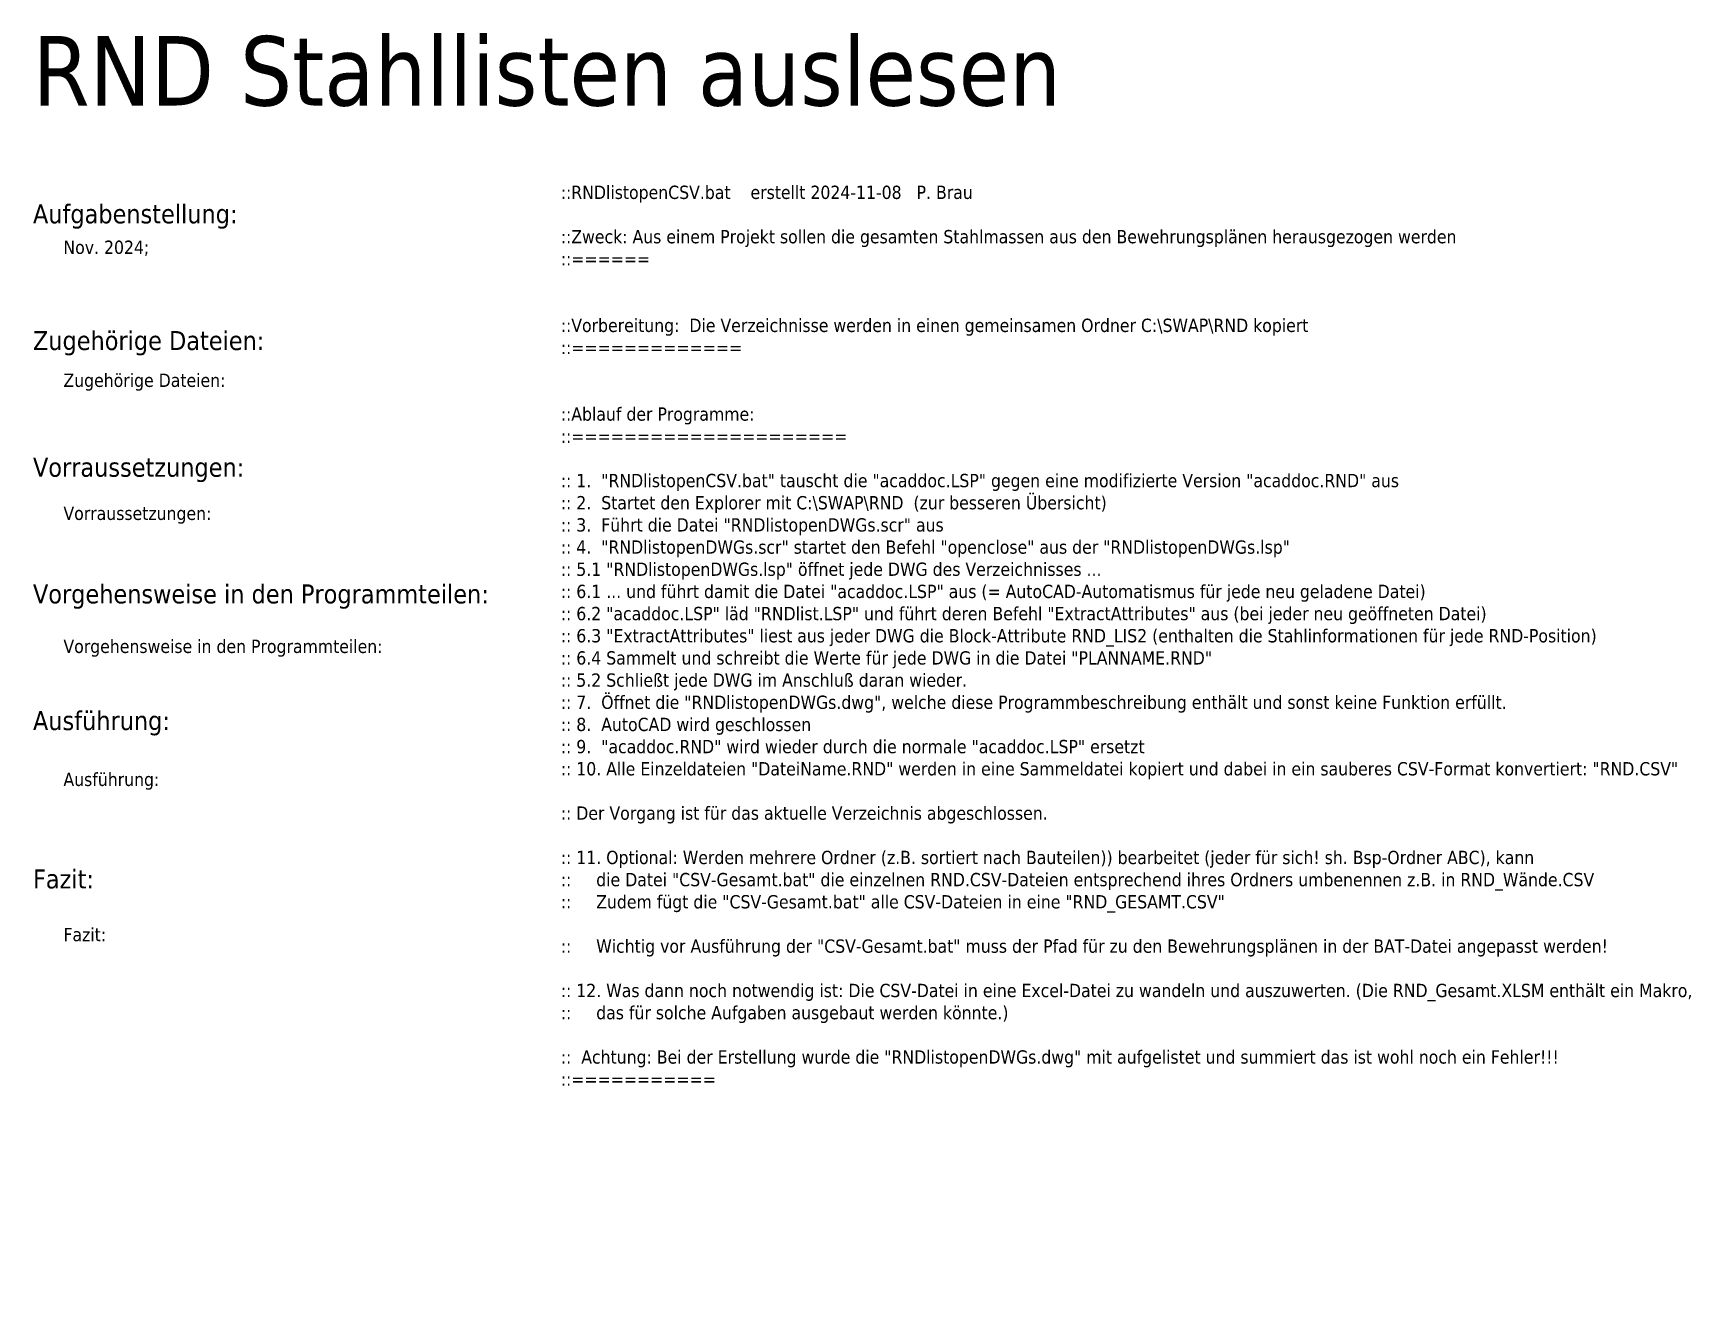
# Model space of a CAD drawing. Extents: x 0.7 to 22.5, y 24.1 to 40.8.
import ezdxf
from ezdxf.enums import TextEntityAlignment as Align

# ---------------------------------------------------------------- set-up
doc = ezdxf.new("R2010")
doc.units = 0
doc.header["$LTSCALE"] = 0.5
doc.header["$MEASUREMENT"] = 0
doc.linetypes.add('AUSGEZOGEN', pattern=[1000.01, 1000, 0.01])
for name, color, linetype in [('TEXT', 7, 'CONTINUOUS'), ('Uebersicht_10', 7, 'CONTINUOUS'), ('WD', 1, 'CONTINUOUS')]:
    doc.layers.add(name, color=color, linetype=linetype)
doc.styles.add('HELV', font='tahoma.ttf')

msp = doc.modelspace()

# ---------------------------------------------------------------- hatches: boundary and pattern name
at = {"layer": 'WD', "linetype": 'ByBlock'}
h = msp.add_hatch(dxfattribs=at)
h.set_pattern_fill('ANSI37', color=9, angle=45, style=0, double=1)
h.set_pattern_definition([(90, (-494.79568, -38.7089), (-0.125, 0), []), (180, (-494.79568, -38.7089), (-1e-17, -0.125), [])])
edge = h.paths.add_edge_path()
edge.add_line((1.7, 24.061), (4.898, 24.061))

# ---------------------------------------------------------------- texts
at = {"layer": 'TEXT', "color": 5, "linetype": 'AUSGEZOGEN', "insert": (7.651, 38.814), "char_height": 0.175, "width": 17.89774, "attachment_point": 1, "style": 'HELV'}
msp.add_mtext('::RNDlistopenCSV.bat    erstellt 2024-11-08   P. Brau\\P\\P::Zweck: Aus einem Projekt sollen die gesamten Stahlmassen aus den Bewehrungsplänen herausgezogen werden\\P::======\\P\\P\\P::Vorbereitung:  Die Verzeichnisse werden in einen gemeinsamen Ordner C:\\\\SWAP\\\\RND kopiert\\P::=============\\P\\P\\P::Ablauf der Programme:\\P::=====================\\P\\P:: 1.  "RNDlistopenCSV.bat" tauscht die "acaddoc.LSP" gegen eine modifizierte Version "acaddoc.RND" aus\\P:: 2.  Startet den Explorer mit C:\\\\SWAP\\\\RND  (zur besseren Übersicht)\\P:: 3.  Führt die Datei "RNDlistopenDWGs.scr" aus\\P:: 4.  "RNDlistopenDWGs.scr" startet den Befehl "openclose" aus der "RNDlistopenDWGs.lsp"\\P:: 5.1 "RNDlistopenDWGs.lsp" öffnet jede DWG des Verzeichnisses ...\\P:: 6.1 ... und führt damit die Datei "acaddoc.LSP" aus (= AutoCAD-Automatismus für jede neu geladene Datei)\\P:: 6.2 "acaddoc.LSP" läd "RNDlist.LSP" und führt deren Befehl "ExtractAttributes" aus (bei jeder neu geöffneten Datei)\\P:: 6.3 "ExtractAttributes" liest aus jeder DWG die Block-Attribute RND_LIS2 (enthalten die Stahlinformationen für jede RND-Position)\\P:: 6.4 Sammelt und schreibt die Werte für jede DWG in die Datei "PLANNAME.RND"\\P:: 5.2 Schließt jede DWG im Anschluß daran wieder.\\P:: 7.  Öffnet die "RNDlistopenDWGs.dwg", welche diese Programmbeschreibung enthält und sonst keine Funktion erfüllt.\\P:: 8.  AutoCAD wird geschlossen\\P:: 9.  "acaddoc.RND" wird wieder durch die normale "acaddoc.LSP" ersetzt\\P:: 10. Alle Einzeldateien "DateiName.RND" werden in eine Sammeldatei kopiert und dabei in ein sauberes CSV-Format konvertiert: "RND.CSV"\\P\\P:: Der Vorgang ist für das aktuelle Verzeichnis abgeschlossen.\\P\\P:: 11. Optional: Werden mehrere Ordner (z.B. sortiert nach Bauteilen)) bearbeitet (jeder für sich! sh. Bsp-Ordner ABC), kann\\P::     die Datei "CSV-Gesamt.bat" die einzelnen RND.CSV-Dateien entsprechend ihres Ordners umbenennen z.B. in RND_Wände.CSV\\P::     Zudem fügt die "CSV-Gesamt.bat" alle CSV-Dateien in eine "RND_GESAMT.CSV"\\P\\P::     Wichtig vor Ausführung der "CSV-Gesamt.bat" muss der Pfad für zu den Bewehrungsplänen in der BAT-Datei angepasst werden!\\P\\P:: 12. Was dann noch notwendig ist: Die CSV-Datei in eine Excel-Datei zu wandeln und auszuwerten. (Die RND_Gesamt.XLSM enthält ein Makro,\\P::     das für solche Aufgaben ausgebaut werden könnte.)\\P\\P::  Achtung: Bei der Erstellung wurde die "RNDlistopenDWGs.dwg" mit aufgelistet und summiert das ist wohl noch ein Fehler!!!\\P::===========', dxfattribs=at)
at = {"layer": 'TEXT', "color": 6, "linetype": 'AUSGEZOGEN', "insert": (0.706, 38.568), "char_height": 0.25, "width": 6.3777, "attachment_point": 1, "style": 'HELV'}
msp.add_mtext('Aufgabenstellung:\\P\\P\\P\\PZugehörige Dateien:\\P\\P\\P\\PVorraussetzungen:\\P\\P\\P\\PVorgehensweise in den Programmteilen:\\P\\P\\P\\PAusführung:\\P\\P\\P\\P\\PFazit:', dxfattribs=at)
at = {"layer": 'TEXT', "color": 1, "linetype": 'AUSGEZOGEN', "insert": (1.107, 38.091), "char_height": 0.175, "width": 6.3777, "attachment_point": 1, "style": 'HELV'}
msp.add_mtext('Nov. 2024;\\P\\P\\P\\P\\P\\PZugehörige Dateien:\\P\\P\\P\\P\\P\\PVorraussetzungen:\\P\\P\\P\\P\\P\\PVorgehensweise in den Programmteilen:\\P\\P\\P\\P\\P\\PAusführung:\\P\\P\\P\\P\\P\\P\\PFazit:', dxfattribs=at)
at = {"layer": 'Uebersicht_10', "color": 15, "linetype": 'AUSGEZOGEN', "style": 'HELV'}
msp.add_text('RND Stahllisten auslesen', height=0.91421, dxfattribs=at).set_placement((0.702, 39.594), align=Align.BOTTOM_LEFT)

doc.saveas('drawing.dxf')
